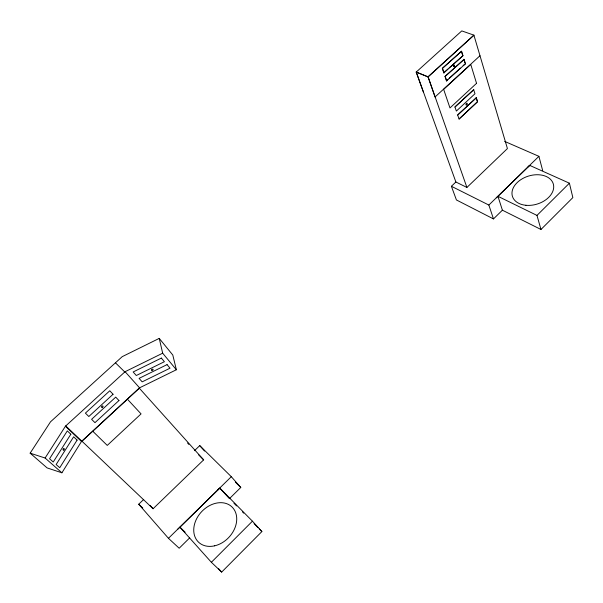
<?xml version="1.0" encoding="UTF-8"?>
<svg xmlns="http://www.w3.org/2000/svg" width="603" height="603" viewBox="0 0 603 603"><rect width="100%" height="100%" fill="white"/><g stroke="black" fill="none" stroke-linecap="round" stroke-linejoin="round"><path stroke-width="0.9" d="M61.905 472.805L81.495 441.486L139.557 387.827L176.362 369.76L172.797 355.039L159.237 338.389L122.221 356.652L50.501 421.836L30.15 453.17L47.102 467.905L61.905 472.805L45.104 458.016L30.15 453.17M45.104 458.016L65.425 426.238L125.092 371.697L162.674 353.192L176.362 369.76M194.468 450.69L199.744 445.617L231.311 476.694L240.77 487.473L229.441 498.651L219.801 488.091L179.928 527.173L211.374 562.29L221.67 572.096L261.875 531.575L252.438 521.18L219.801 488.091L217.736 489.998M211.374 562.29L252.438 521.18M529.705 165.388L497.95 196.299L502.397 210.183L540.974 229.487L572.85 197.596L569.405 183.191L529.705 165.388L528.085 166.865M540.974 229.487L536.979 215.414L569.405 183.191M189.704 537.853L179.181 548.233L168.456 538.306L138.713 504.229L143.695 499.442M428.115 76.875L473.996 35.17L461.785 30.904L416.206 72.081L427.979 76.883L473.905 35.14L507.425 148.564L466.91 187.458L428.115 76.875L416.243 72.051L455.883 182L451.398 186.282L456.418 199.955L493.48 218.919L502.397 210.183M168.456 538.306L231.311 476.694M493.48 218.919L488.852 205.05L538.909 156.328L504.673 141.396M81.872 441.132L153.072 508.736L203.656 459.863L139.248 388.113M459.079 119.017L457.662 115.022L476.295 97.784L477.538 101.786L459.079 119.017L477.455 101.749L476.204 97.746M476.295 97.784L457.662 115.022M454.933 107.002L473.732 89.674L454.933 107.002L456.365 111.065L474.991 93.744L473.641 89.643M177.802 529.14L179.928 527.173L185.144 532.193M81.94 441.2L139.316 388.181M446.469 80.855L465.471 63.782L464.099 59.373L445.006 76.491L446.469 80.855L447.856 79.581M449.243 78.307L460.353 68.131M463.127 65.591L465.471 63.782M479.98 55.74L435.042 96.993L428.024 76.837M443.8 72.842L462.968 55.687L461.581 51.21L442.323 68.41L443.8 72.842L447.856 69.149M449.205 67.913L462.968 55.687M423.396 92.078L416.206 72.081M445.006 76.491L464.099 59.373M442.323 68.41L461.581 51.21M496.284 197.822L497.95 196.299L536.979 215.414M455.883 182L466.91 187.458M451.398 186.282L488.852 205.05M138.713 504.229L142.768 508.02M65.757 425.937L81.82 441.185M65.425 426.238L81.495 441.486M92.809 431.273L107.259 445.413L141.057 413.892L127.459 399.246M124.768 371.983L115.452 362.81M235.426 482.196L240.77 487.473M198.402 454.617L203.656 459.863M233.979 503.256L236.572 505.894M242.414 511.819L243.71 513.138M254.089 523.675L257.986 527.625M259.282 528.944L261.875 531.575M187.571 443.024L188.829 444.419M125.092 371.697L139.557 387.827M218.542 568.606L221.67 572.096M199.744 445.617L204.553 451.052M150.155 505.442L153.072 508.736M442.579 68.508L444.064 72.948M445.263 76.589L446.725 80.96M461.596 52.009L462.712 55.589M463.835 59.275L464.936 62.802M538.909 156.328L542.708 170.687M159.237 338.389L162.674 353.192M77.101 440.092L59.75 467.717L56.139 464.529L73.634 436.813L77.101 440.092M70.837 434.235L53.237 462.011L49.567 458.762L67.31 430.896L70.837 434.235M476.543 83.327L449.974 107.945L443.642 89.319L470.755 64.423L476.543 83.327M118.949 400.543L94.973 422.658L91.611 419.319L115.723 397.121L118.949 400.543M113.055 394.256L88.822 416.515L85.407 413.115L109.784 390.774L113.055 394.256M161.363 358.084L133.157 371.961L136.301 375.518L164.385 361.71L161.363 358.084M167.061 364.619L139.082 378.367L142.18 381.857L170.023 368.184L167.061 364.619M454.21 66.511A0.769 0.49 -68.2 0 0 454.368 65.245A0.769 0.49 -68.2 0 0 453.494 66.036A0.769 0.49 -68.2 0 0 454.21 66.511M525.937 205.291A21.361 14.653 -17 0 0 553.35 184.111A21.361 14.653 -17 0 0 519.236 180.802A21.361 14.653 -17 0 0 525.937 205.291M102.126 407.364A0.874 0.618 -40.9 0 0 103.007 406.173A0.874 0.618 -40.9 0 0 101.696 406.354A0.874 0.618 -40.9 0 0 102.126 407.364M151.866 370.287A0.859 0.573 -12.8 0 0 153.154 369.654A0.859 0.573 -12.8 0 0 151.911 369.277A0.859 0.573 -12.8 0 0 151.866 370.287M63.828 450.026A0.882 0.611 -67.5 0 0 64.122 448.557A0.882 0.611 -67.5 0 0 63.021 449.288A0.882 0.611 -67.5 0 0 63.828 450.026M214.645 545.828A24.286 18.723 -46.9 0 0 234.145 509.588A24.286 18.723 -46.9 0 0 196.917 518.196A24.286 18.723 -46.9 0 0 214.645 545.828M466.85 104.854A0.98 0.603 -66.3 0 0 467.061 103.271A0.98 0.603 -66.3 0 0 465.946 104.304A0.98 0.603 -66.3 0 0 466.85 104.854M454.036 66.443A0.769 0.49 -68.2 0 0 454.187 65.177A0.769 0.49 -68.2 0 0 453.32 65.968A0.769 0.49 -68.2 0 0 454.036 66.443"/></g></svg>
